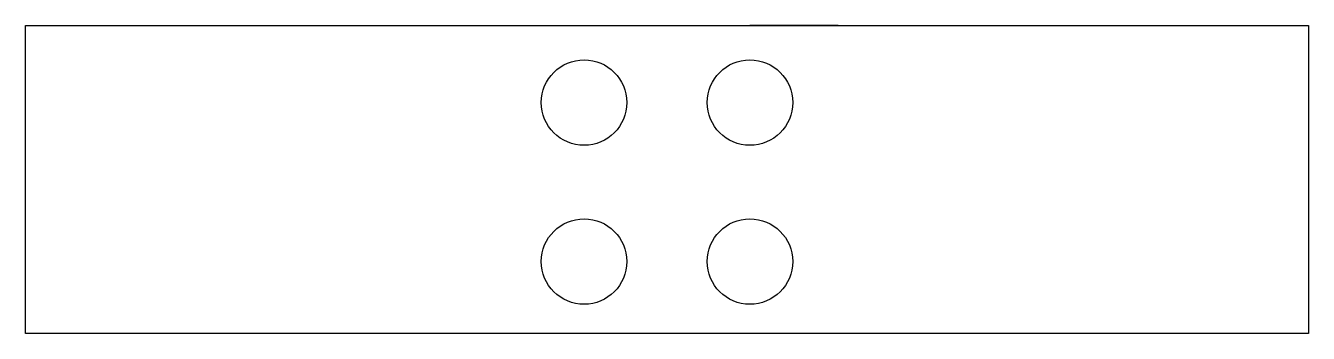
# Model space of a CAD drawing. Header units: millimetres. Extents: x -27.5 to 47.5, y 0 to 18.
import ezdxf

# ---------------------------------------------------------------- set-up
doc = ezdxf.new("R2010")
doc.units = ezdxf.units.MM
doc.layers.get('0').update_dxf_attribs({"linetype": 'CONTINUOUS'})

msp = doc.modelspace()

# ---------------------------------------------------------------- linework, layer by layer
msp.add_line((20, 18), (14.85, 18))
msp.add_lwpolyline([(-27.5, 0), (-27.5, 18), (47.5, 18), (47.5, 0)], close=True)
for centre in [(5.15, 13.5), (14.85, 13.5), (5.15, 4.2), (14.85, 4.2)]:
    msp.add_circle(centre, 2.5)

doc.saveas('drawing.dxf')
